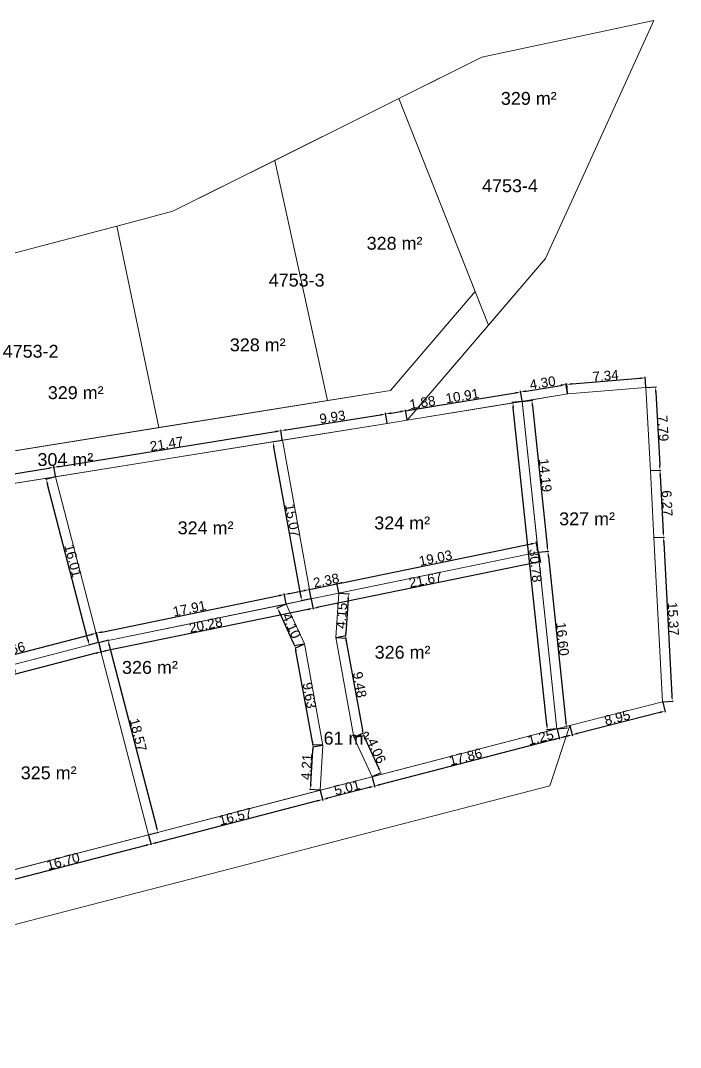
# Model space of a CAD drawing. Header units: metres. Extents: x 7500484 to 7500698, y 4674058 to 4675066.
# Drawn here: x 7500636.5 to 7500698.2, y 4674969.8 to 4675065.8 of the extents above; entities that cross this region are included whole.
import ezdxf

# ---------------------------------------------------------------- set-up
doc = ezdxf.new("R2010")
doc.units = ezdxf.units.M
doc.header["$PDMODE"] = 32
doc.header["$PDSIZE"] = 0.75
doc.layers.get('Defpoints').update_dxf_attribs({"lineweight": 0})
for name, color, linetype, lineweight in [('Nr-Kojshi', 251, 'Continuous', 0), ('Nr-Ri', 1, 'Continuous', 0), ('Parcela Baze', 7, 'Continuous', 0), ('ParcReNet_12', 1, 'Continuous', 0), ('YourDimensionLayer', 7, 'Continuous', 0)]:
    doc.layers.add(name, color=color, linetype=linetype, lineweight=lineweight)
doc.styles.get("Standard").update_dxf_attribs({"font": 'arial.ttf'})
doc.dimstyles.get("Standard").update_dxf_attribs({"dimtxt": 1.5, "dimasz": 0.18, "dimexe": 0.18, "dimexo": 0.0625, "dimgap": 0.09, "dimtad": 1, "dimtoh": 1, "dimzin": 0, "dimdsep": 46, "dimtxsty": 'Standard', "dimcen": 0.09, "dimse1": 1, "dimse2": 1, "dimsd1": 1, "dimsd2": 1, "dimadec": 0, "dimazin": 0, "dimtfac": 1, "dimtofl": 0, "dimtmove": 0, "dimatfit": 3, "dimfxl": 1, "dimtolj": 1, "dimtzin": 0, "dimarcsym": 0})

# ---------------------------------------------------------------- blocks, each defined once
blk = doc.blocks.new('*D156')
at = {"layer": 'Defpoints', "color": 0, "transparency": 16777216}
for p in [(7500643.803, 4675007.638), (7500625.065, 4675002.776), (7500625.291, 4675001.905)]:
    blk.add_point(p, dxfattribs=at)
at = {"layer": 'YourDimensionLayer', "color": 0, "lineweight": -2, "transparency": 16777216}
for p, q in [((7500643.81, 4675007.608), (7500644.051, 4675006.68)), ((7500643.545, 4675006.641), (7500625.775, 4675002.03)), ((7500625.073, 4675002.746), (7500625.314, 4675001.818))]:
    blk.add_line(p, q, dxfattribs=at)
at = {"layer": 'YourDimensionLayer', "color": 0, "transparency": 16777216}
for points in [[(7500643.524, 4675006.722), (7500643.566, 4675006.56), (7500644.029, 4675006.767)], [(7500625.755, 4675002.111), (7500625.796, 4675001.95), (7500625.291, 4675001.905)]]:
    blk.add_solid(points, dxfattribs=at)
at = {"layer": 'YourDimensionLayer', "color": 0, "transparency": 16777216, "insert": (7500634.533, 4675004.824), "char_height": 0.9, "attachment_point": 5, "rotation": 14.54689}
blk.add_mtext('\\A1;19.36', dxfattribs=at)
blk = doc.blocks.new('*D159')
at = {"layer": 'Defpoints', "color": 0, "transparency": 16777216}
for p in [(7500639.638, 4675024.025), (7500639.781, 4675023.137), (7500629.391, 4675021.464)]:
    blk.add_point(p, dxfattribs=at)
at = {"layer": 'YourDimensionLayer', "color": 0, "lineweight": -2, "transparency": 16777216}
for p, q in [((7500629.742, 4675022.432), (7500639.144, 4675023.946)), ((7500639.776, 4675023.167), (7500639.623, 4675024.114)), ((7500629.386, 4675021.495), (7500629.234, 4675022.441))]:
    blk.add_line(p, q, dxfattribs=at)
at = {"layer": 'YourDimensionLayer', "color": 0, "transparency": 16777216}
for points in [[(7500639.131, 4675024.028), (7500639.157, 4675023.863), (7500639.638, 4675024.025)], [(7500629.728, 4675022.514), (7500629.755, 4675022.35), (7500629.248, 4675022.353)]]:
    blk.add_solid(points, dxfattribs=at)
at = {"layer": 'YourDimensionLayer', "color": 0, "transparency": 16777216, "insert": (7500634.363, 4675023.687), "char_height": 0.9, "attachment_point": 5, "rotation": 9.14485}
blk.add_mtext('\\A1;10.52', dxfattribs=at)
blk = doc.blocks.new('*D161')
at = {"layer": 'Defpoints', "color": 0, "transparency": 16777216}
for p in [(7500663.67, 4675011.717), (7500643.803, 4675007.638), (7500643.984, 4675006.756)]:
    blk.add_point(p, dxfattribs=at)
at = {"layer": 'YourDimensionLayer', "color": 0, "lineweight": -2, "transparency": 16777216}
for p, q in [((7500663.677, 4675011.687), (7500663.869, 4675010.748)), ((7500663.362, 4675010.735), (7500644.473, 4675006.857)), ((7500643.809, 4675007.607), (7500644.002, 4675006.668))]:
    blk.add_line(p, q, dxfattribs=at)
at = {"layer": 'YourDimensionLayer', "color": 0, "transparency": 16777216}
for points in [[(7500663.345, 4675010.817), (7500663.378, 4675010.654), (7500663.851, 4675010.836)], [(7500644.457, 4675006.938), (7500644.49, 4675006.775), (7500643.984, 4675006.756)]]:
    blk.add_solid(points, dxfattribs=at)
at = {"layer": 'YourDimensionLayer', "color": 0, "transparency": 16777216, "insert": (7500653.816, 4675009.29), "char_height": 0.9, "attachment_point": 5, "rotation": 11.60332}
blk.add_mtext('\\A1;20.28', dxfattribs=at)
blk = doc.blocks.new('*D162')
at = {"layer": 'Defpoints', "color": 0, "transparency": 16777216}
for p in [(7500638.91, 4675022.91), (7500639.781, 4675023.137), (7500643.803, 4675007.638)]:
    blk.add_point(p, dxfattribs=at)
at = {"layer": 'YourDimensionLayer', "color": 0, "lineweight": -2, "transparency": 16777216}
for p, q in [((7500639.751, 4675023.129), (7500638.823, 4675022.888)), ((7500642.806, 4675007.896), (7500639.035, 4675022.426)), ((7500643.772, 4675007.63), (7500642.844, 4675007.389))]:
    blk.add_line(p, q, dxfattribs=at)
at = {"layer": 'YourDimensionLayer', "color": 0, "transparency": 16777216}
for points in [[(7500639.116, 4675022.447), (7500638.955, 4675022.406), (7500638.91, 4675022.91)], [(7500642.886, 4675007.917), (7500642.725, 4675007.875), (7500642.931, 4675007.412)]]:
    blk.add_solid(points, dxfattribs=at)
at = {"layer": 'YourDimensionLayer', "color": 0, "transparency": 16777216, "insert": (7500641.409, 4675015.288), "char_height": 0.9, "attachment_point": 5, "rotation": 284.54689}
blk.add_mtext('\\A1;16.01', dxfattribs=at)
blk = doc.blocks.new('*D163')
at = {"layer": 'Defpoints', "color": 0, "transparency": 16777216}
for p in [(7500660.834, 4675027.437), (7500660.977, 4675026.549), (7500639.781, 4675023.137)]:
    blk.add_point(p, dxfattribs=at)
at = {"layer": 'YourDimensionLayer', "color": 0, "lineweight": -2, "transparency": 16777216}
for p, q in [((7500640.131, 4675024.105), (7500660.341, 4675027.358)), ((7500660.972, 4675026.58), (7500660.82, 4675027.526)), ((7500639.776, 4675023.167), (7500639.623, 4675024.114))]:
    blk.add_line(p, q, dxfattribs=at)
at = {"layer": 'YourDimensionLayer', "color": 0, "transparency": 16777216}
for points in [[(7500660.327, 4675027.44), (7500660.354, 4675027.275), (7500660.834, 4675027.437)], [(7500640.118, 4675024.187), (7500640.145, 4675024.022), (7500639.638, 4675024.025)]]:
    blk.add_solid(points, dxfattribs=at)
at = {"layer": 'YourDimensionLayer', "color": 0, "transparency": 16777216, "insert": (7500650.157, 4675026.222), "char_height": 0.9, "attachment_point": 5, "rotation": 9.14485}
blk.add_mtext('\\A1;21.47', dxfattribs=at)
blk = doc.blocks.new('*D164')
at = {"layer": 'Defpoints', "color": 0, "transparency": 16777216}
for p in [(7500683.405, 4675030.184), (7500684.897, 4675016.076), (7500685.792, 4675016.171)]:
    blk.add_point(p, dxfattribs=at)
at = {"layer": 'YourDimensionLayer', "color": 0, "lineweight": -2, "transparency": 16777216}
for p, q in [((7500683.437, 4675030.187), (7500684.39, 4675030.288)), ((7500684.353, 4675029.781), (7500685.74, 4675016.668)), ((7500684.928, 4675016.079), (7500685.882, 4675016.18))]:
    blk.add_line(p, q, dxfattribs=at)
at = {"layer": 'YourDimensionLayer', "color": 0, "transparency": 16777216}
for points in [[(7500684.436, 4675029.79), (7500684.27, 4675029.773), (7500684.3, 4675030.279)], [(7500685.823, 4675016.677), (7500685.657, 4675016.659), (7500685.792, 4675016.171)]]:
    blk.add_solid(points, dxfattribs=at)
at = {"layer": 'YourDimensionLayer', "color": 0, "transparency": 16777216, "insert": (7500685.548, 4675023.278), "char_height": 0.9, "attachment_point": 5, "rotation": 276.03612}
blk.add_mtext('\\A1;14.19', dxfattribs=at)
blk = doc.blocks.new('*D165')
at = {"layer": 'Defpoints', "color": 0, "transparency": 16777216}
for p in [(7500684.897, 4675016.076), (7500663.67, 4675011.717), (7500663.851, 4675010.836)]:
    blk.add_point(p, dxfattribs=at)
at = {"layer": 'YourDimensionLayer', "color": 0, "lineweight": -2, "transparency": 16777216}
for p, q in [((7500684.904, 4675016.045), (7500685.096, 4675015.106)), ((7500684.589, 4675015.094), (7500664.341, 4675010.936)), ((7500663.677, 4675011.687), (7500663.869, 4675010.748))]:
    blk.add_line(p, q, dxfattribs=at)
at = {"layer": 'YourDimensionLayer', "color": 0, "transparency": 16777216}
for points in [[(7500684.572, 4675015.175), (7500684.605, 4675015.012), (7500685.078, 4675015.194)], [(7500664.324, 4675011.018), (7500664.358, 4675010.855), (7500663.851, 4675010.836)]]:
    blk.add_solid(points, dxfattribs=at)
at = {"layer": 'YourDimensionLayer', "color": 0, "transparency": 16777216, "insert": (7500674.363, 4675013.509), "char_height": 0.9, "attachment_point": 5, "rotation": 11.60332}
blk.add_mtext('\\A1;21.67', dxfattribs=at)
blk = doc.blocks.new('*D166')
at = {"layer": 'Defpoints', "color": 0, "transparency": 16777216}
for p in [(7500660.092, 4675026.388), (7500660.977, 4675026.549), (7500663.67, 4675011.717)]:
    blk.add_point(p, dxfattribs=at)
at = {"layer": 'YourDimensionLayer', "color": 0, "lineweight": -2, "transparency": 16777216}
for p, q in [((7500660.947, 4675026.543), (7500660.003, 4675026.372)), ((7500662.695, 4675012.048), (7500660.181, 4675025.896)), ((7500663.64, 4675011.712), (7500662.696, 4675011.54))]:
    blk.add_line(p, q, dxfattribs=at)
at = {"layer": 'YourDimensionLayer', "color": 0, "transparency": 16777216}
for points in [[(7500660.263, 4675025.911), (7500660.099, 4675025.881), (7500660.092, 4675026.388)], [(7500662.777, 4675012.063), (7500662.613, 4675012.034), (7500662.785, 4675011.557)]]:
    blk.add_solid(points, dxfattribs=at)
at = {"layer": 'YourDimensionLayer', "color": 0, "transparency": 16777216, "insert": (7500661.935, 4675019.062), "char_height": 0.9, "attachment_point": 5, "rotation": 280.29106}
blk.add_mtext('\\A1;15.07', dxfattribs=at)
blk = doc.blocks.new('*D167')
at = {"layer": 'Defpoints', "color": 0, "transparency": 16777216}
for p in [(7500670.639, 4675029.016), (7500670.782, 4675028.127), (7500660.977, 4675026.549)]:
    blk.add_point(p, dxfattribs=at)
at = {"layer": 'YourDimensionLayer', "color": 0, "lineweight": -2, "transparency": 16777216}
for p, q in [((7500661.328, 4675027.517), (7500670.145, 4675028.936)), ((7500670.777, 4675028.158), (7500670.625, 4675029.104)), ((7500660.972, 4675026.58), (7500660.82, 4675027.526))]:
    blk.add_line(p, q, dxfattribs=at)
at = {"layer": 'YourDimensionLayer', "color": 0, "transparency": 16777216}
for points in [[(7500670.132, 4675029.018), (7500670.159, 4675028.854), (7500670.639, 4675029.016)], [(7500661.315, 4675027.599), (7500661.341, 4675027.434), (7500660.834, 4675027.437)]]:
    blk.add_solid(points, dxfattribs=at)
at = {"layer": 'YourDimensionLayer', "color": 0, "transparency": 16777216, "insert": (7500665.656, 4675028.725), "char_height": 0.9, "attachment_point": 5, "rotation": 9.14485}
blk.add_mtext('\\A1;9.93', dxfattribs=at)
blk = doc.blocks.new('*D168')
at = {"layer": 'Defpoints', "color": 0, "transparency": 16777216}
for p in [(7500672.499, 4675029.315), (7500670.782, 4675028.127), (7500672.642, 4675028.426)]:
    blk.add_point(p, dxfattribs=at)
at = {"layer": 'YourDimensionLayer', "color": 0, "lineweight": -2, "transparency": 16777216}
for p, q in [((7500670.777, 4675028.158), (7500670.625, 4675029.104)), ((7500671.133, 4675029.095), (7500672.005, 4675029.235)), ((7500672.637, 4675028.457), (7500672.485, 4675029.403)), ((7500672.499, 4675029.315), (7500675.308, 4675029.766))]:
    blk.add_line(p, q, dxfattribs=at)
at = {"layer": 'YourDimensionLayer', "color": 0, "transparency": 16777216}
for points in [[(7500671.12, 4675029.177), (7500671.146, 4675029.013), (7500670.639, 4675029.016)], [(7500671.992, 4675029.318), (7500672.019, 4675029.153), (7500672.499, 4675029.315)]]:
    blk.add_solid(points, dxfattribs=at)
at = {"layer": 'YourDimensionLayer', "color": 0, "transparency": 16777216, "insert": (7500674.07, 4675030.078), "char_height": 0.9, "attachment_point": 5, "rotation": 9.13232}
blk.add_mtext('\\A1;1.88', dxfattribs=at)
blk = doc.blocks.new('*D169')
at = {"layer": 'Defpoints', "color": 0, "transparency": 16777216}
for p in [(7500683.26, 4675031.072), (7500683.405, 4675030.184), (7500672.642, 4675028.426)]:
    blk.add_point(p, dxfattribs=at)
at = {"layer": 'YourDimensionLayer', "color": 0, "lineweight": -2, "transparency": 16777216}
for p, q in [((7500672.99, 4675029.395), (7500682.767, 4675030.992)), ((7500683.4, 4675030.215), (7500683.246, 4675031.161)), ((7500672.637, 4675028.457), (7500672.482, 4675029.403))]:
    blk.add_line(p, q, dxfattribs=at)
at = {"layer": 'YourDimensionLayer', "color": 0, "transparency": 16777216}
for points in [[(7500682.753, 4675031.074), (7500682.78, 4675030.909), (7500683.26, 4675031.072)], [(7500672.977, 4675029.477), (7500673.004, 4675029.313), (7500672.497, 4675029.314)]]:
    blk.add_solid(points, dxfattribs=at)
at = {"layer": 'YourDimensionLayer', "color": 0, "transparency": 16777216, "insert": (7500677.797, 4675030.691), "char_height": 0.9, "attachment_point": 5, "rotation": 9.27647}
blk.add_mtext('\\A1;10.91', dxfattribs=at)
blk = doc.blocks.new('*D170')
at = {"layer": 'Defpoints', "color": 0, "transparency": 16777216}
for p in [(7500695.707, 4675017.449), (7500696.522, 4675002.098), (7500697.421, 4675002.146)]:
    blk.add_point(p, dxfattribs=at)
at = {"layer": 'YourDimensionLayer', "color": 0, "lineweight": -2, "transparency": 16777216}
for p, q in [((7500695.738, 4675017.451), (7500696.696, 4675017.501)), ((7500696.632, 4675016.997), (7500697.394, 4675002.645)), ((7500696.553, 4675002.1), (7500697.511, 4675002.15))]:
    blk.add_line(p, q, dxfattribs=at)
at = {"layer": 'YourDimensionLayer', "color": 0, "transparency": 16777216}
for points in [[(7500696.715, 4675017.002), (7500696.549, 4675016.993), (7500696.606, 4675017.497)], [(7500697.477, 4675002.649), (7500697.311, 4675002.641), (7500697.421, 4675002.146)]]:
    blk.add_solid(points, dxfattribs=at)
at = {"layer": 'YourDimensionLayer', "color": 0, "transparency": 16777216, "insert": (7500697.517, 4675009.848), "char_height": 0.9, "attachment_point": 5, "rotation": 273.03904}
blk.add_mtext('\\A1;15.37', dxfattribs=at)
blk = doc.blocks.new('*D171')
at = {"layer": 'Defpoints', "color": 0, "transparency": 16777216}
for p in [(7500696.522, 4675002.098), (7500687.854, 4674999.887), (7500688.076, 4674999.015)]:
    blk.add_point(p, dxfattribs=at)
at = {"layer": 'YourDimensionLayer', "color": 0, "lineweight": -2, "transparency": 16777216}
for p, q in [((7500696.53, 4675002.068), (7500696.767, 4675001.139)), ((7500696.26, 4675001.102), (7500688.561, 4674999.139)), ((7500687.862, 4674999.857), (7500688.099, 4674998.928))]:
    blk.add_line(p, q, dxfattribs=at)
at = {"layer": 'YourDimensionLayer', "color": 0, "transparency": 16777216}
for points in [[(7500696.239, 4675001.183), (7500696.281, 4675001.022), (7500696.744, 4675001.226)], [(7500688.54, 4674999.219), (7500688.582, 4674999.058), (7500688.076, 4674999.015)]]:
    blk.add_solid(points, dxfattribs=at)
at = {"layer": 'YourDimensionLayer', "color": 0, "transparency": 16777216, "insert": (7500692.286, 4675000.609), "char_height": 0.9, "attachment_point": 5, "rotation": 14.30965}
blk.add_mtext('\\A1;8.95', dxfattribs=at)
blk = doc.blocks.new('*D172')
at = {"layer": 'Defpoints', "color": 0, "transparency": 16777216}
for p in [(7500686.642, 4674999.573), (7500687.854, 4674999.887), (7500686.868, 4674998.701)]:
    blk.add_point(p, dxfattribs=at)
at = {"layer": 'YourDimensionLayer', "color": 0, "lineweight": -2, "transparency": 16777216}
for p, q in [((7500686.65, 4674999.542), (7500686.891, 4674998.614)), ((7500687.862, 4674999.857), (7500688.103, 4674998.929)), ((7500686.868, 4674998.701), (7500684.11, 4674997.986)), ((7500687.596, 4674998.89), (7500687.352, 4674998.827))]:
    blk.add_line(p, q, dxfattribs=at)
at = {"layer": 'YourDimensionLayer', "color": 0, "transparency": 16777216}
for points in [[(7500687.331, 4674998.908), (7500687.373, 4674998.746), (7500686.868, 4674998.701)], [(7500687.575, 4674998.971), (7500687.617, 4674998.81), (7500688.08, 4674999.016)]]:
    blk.add_solid(points, dxfattribs=at)
at = {"layer": 'YourDimensionLayer', "color": 0, "transparency": 16777216, "insert": (7500685.12, 4674998.769), "char_height": 0.9, "attachment_point": 5, "rotation": 14.54689}
blk.add_mtext('\\A1;1.25', dxfattribs=at)
blk = doc.blocks.new('*D173')
at = {"layer": 'Defpoints', "color": 0, "transparency": 16777216}
for p in [(7500682.51, 4675030.089), (7500683.405, 4675030.184), (7500686.642, 4674999.573)]:
    blk.add_point(p, dxfattribs=at)
at = {"layer": 'YourDimensionLayer', "color": 0, "lineweight": -2, "transparency": 16777216}
for p, q in [((7500683.374, 4675030.181), (7500682.421, 4675030.08)), ((7500685.695, 4674999.975), (7500682.563, 4675029.592)), ((7500686.611, 4674999.569), (7500685.658, 4674999.468))]:
    blk.add_line(p, q, dxfattribs=at)
at = {"layer": 'YourDimensionLayer', "color": 0, "transparency": 16777216}
for points in [[(7500682.646, 4675029.601), (7500682.48, 4675029.583), (7500682.51, 4675030.089)], [(7500685.778, 4674999.984), (7500685.612, 4674999.966), (7500685.747, 4674999.478)]]:
    blk.add_solid(points, dxfattribs=at)
at = {"layer": 'YourDimensionLayer', "color": 0, "transparency": 16777216, "insert": (7500684.631, 4675014.837), "char_height": 0.9, "attachment_point": 5, "rotation": 276.03612}
blk.add_mtext('\\A1;30.78', dxfattribs=at)
blk = doc.blocks.new('*D174')
at = {"layer": 'Defpoints', "color": 0, "transparency": 16777216}
for p in [(7500687.503, 4675031.765), (7500687.648, 4675030.877), (7500683.405, 4675030.184)]:
    blk.add_point(p, dxfattribs=at)
at = {"layer": 'YourDimensionLayer', "color": 0, "lineweight": -2, "transparency": 16777216}
for p, q in [((7500687.643, 4675030.908), (7500687.488, 4675031.854)), ((7500683.4, 4675030.215), (7500683.246, 4675031.161)), ((7500683.754, 4675031.153), (7500687.009, 4675031.685))]:
    blk.add_line(p, q, dxfattribs=at)
at = {"layer": 'YourDimensionLayer', "color": 0, "transparency": 16777216}
for points in [[(7500683.74, 4675031.235), (7500683.767, 4675031.071), (7500683.26, 4675031.072)], [(7500686.996, 4675031.767), (7500687.023, 4675031.602), (7500687.503, 4675031.765)]]:
    blk.add_solid(points, dxfattribs=at)
at = {"layer": 'YourDimensionLayer', "color": 0, "transparency": 16777216, "insert": (7500685.3, 4675031.917), "char_height": 0.9, "attachment_point": 5, "rotation": 9.27647}
blk.add_mtext('\\A1;4.30', dxfattribs=at)
blk = doc.blocks.new('*D175')
at = {"layer": 'Defpoints', "color": 0, "transparency": 16777216}
for p in [(7500694.886, 4675032.383), (7500687.648, 4675030.877), (7500694.961, 4675031.486)]:
    blk.add_point(p, dxfattribs=at)
at = {"layer": 'YourDimensionLayer', "color": 0, "lineweight": -2, "transparency": 16777216}
for p, q in [((7500687.645, 4675030.908), (7500687.566, 4675031.864)), ((7500688.072, 4675031.815), (7500694.388, 4675032.341)), ((7500694.958, 4675031.517), (7500694.879, 4675032.473))]:
    blk.add_line(p, q, dxfattribs=at)
at = {"layer": 'YourDimensionLayer', "color": 0, "transparency": 16777216}
for points in [[(7500688.065, 4675031.898), (7500688.079, 4675031.732), (7500687.573, 4675031.774)], [(7500694.381, 4675032.424), (7500694.395, 4675032.258), (7500694.886, 4675032.383)]]:
    blk.add_solid(points, dxfattribs=at)
at = {"layer": 'YourDimensionLayer', "color": 0, "transparency": 16777216, "insert": (7500691.188, 4675032.581), "char_height": 0.9, "attachment_point": 5, "rotation": 4.7604}
blk.add_mtext('\\A1;7.34', dxfattribs=at)
blk = doc.blocks.new('*D176')
at = {"layer": 'Defpoints', "color": 0, "transparency": 16777216}
for p in [(7500694.961, 4675031.486), (7500695.374, 4675023.707), (7500696.273, 4675023.755)]:
    blk.add_point(p, dxfattribs=at)
at = {"layer": 'YourDimensionLayer', "color": 0, "lineweight": -2, "transparency": 16777216}
for p, q in [((7500694.992, 4675031.488), (7500695.95, 4675031.538)), ((7500695.886, 4675031.034), (7500696.246, 4675024.254)), ((7500695.405, 4675023.709), (7500696.363, 4675023.759))]:
    blk.add_line(p, q, dxfattribs=at)
at = {"layer": 'YourDimensionLayer', "color": 0, "transparency": 16777216}
for points in [[(7500695.969, 4675031.039), (7500695.803, 4675031.03), (7500695.86, 4675031.534)], [(7500696.329, 4675024.258), (7500696.163, 4675024.25), (7500696.273, 4675023.755)]]:
    blk.add_solid(points, dxfattribs=at)
at = {"layer": 'YourDimensionLayer', "color": 0, "transparency": 16777216, "insert": (7500696.57, 4675027.671), "char_height": 0.9, "attachment_point": 5, "rotation": 273.03907}
blk.add_mtext('\\A1;7.79', dxfattribs=at)
blk = doc.blocks.new('*D177')
at = {"layer": 'Defpoints', "color": 0, "transparency": 16777216}
for p in [(7500695.374, 4675023.707), (7500695.707, 4675017.449), (7500696.606, 4675017.497)]:
    blk.add_point(p, dxfattribs=at)
at = {"layer": 'YourDimensionLayer', "color": 0, "lineweight": -2, "transparency": 16777216}
for p, q in [((7500695.405, 4675023.709), (7500696.363, 4675023.76)), ((7500696.299, 4675023.256), (7500696.579, 4675017.996)), ((7500695.738, 4675017.451), (7500696.696, 4675017.502))]:
    blk.add_line(p, q, dxfattribs=at)
at = {"layer": 'YourDimensionLayer', "color": 0, "transparency": 16777216}
for points in [[(7500696.383, 4675023.26), (7500696.216, 4675023.251), (7500696.273, 4675023.755)], [(7500696.662, 4675018.001), (7500696.496, 4675017.992), (7500696.606, 4675017.497)]]:
    blk.add_solid(points, dxfattribs=at)
at = {"layer": 'YourDimensionLayer', "color": 0, "transparency": 16777216, "insert": (7500696.943, 4675020.653), "char_height": 0.9, "attachment_point": 5, "rotation": 273.04594}
blk.add_mtext('\\A1;6.27', dxfattribs=at)
blk = doc.blocks.new('*D178')
at = {"layer": 'Defpoints', "color": 0, "transparency": 16777216}
for p in [(7500684.897, 4675016.076), (7500686.642, 4674999.573), (7500687.537, 4674999.667)]:
    blk.add_point(p, dxfattribs=at)
at = {"layer": 'YourDimensionLayer', "color": 0, "lineweight": -2, "transparency": 16777216}
for p, q in [((7500684.928, 4675016.079), (7500685.882, 4675016.18)), ((7500685.845, 4675015.673), (7500687.485, 4675000.164)), ((7500686.673, 4674999.576), (7500687.627, 4674999.677))]:
    blk.add_line(p, q, dxfattribs=at)
at = {"layer": 'YourDimensionLayer', "color": 0, "transparency": 16777216}
for points in [[(7500685.928, 4675015.682), (7500685.762, 4675015.665), (7500685.792, 4675016.171)], [(7500687.568, 4675000.173), (7500687.402, 4675000.156), (7500687.537, 4674999.667)]]:
    blk.add_solid(points, dxfattribs=at)
at = {"layer": 'YourDimensionLayer', "color": 0, "transparency": 16777216, "insert": (7500687.167, 4675007.972), "char_height": 0.9, "attachment_point": 5, "rotation": 276.03612}
blk.add_mtext('\\A1;16.60', dxfattribs=at)
blk = doc.blocks.new('*D179')
at = {"layer": 'Defpoints', "color": 0, "transparency": 16777216}
for p in [(7500686.642, 4674999.573), (7500669.358, 4674995.087), (7500669.584, 4674994.216)]:
    blk.add_point(p, dxfattribs=at)
at = {"layer": 'YourDimensionLayer', "color": 0, "lineweight": -2, "transparency": 16777216}
for p, q in [((7500686.65, 4674999.542), (7500686.891, 4674998.614)), ((7500686.384, 4674998.576), (7500670.068, 4674994.342)), ((7500669.366, 4674995.057), (7500669.606, 4674994.129))]:
    blk.add_line(p, q, dxfattribs=at)
at = {"layer": 'YourDimensionLayer', "color": 0, "transparency": 16777216}
for points in [[(7500686.364, 4674998.657), (7500686.405, 4674998.495), (7500686.868, 4674998.701)], [(7500670.047, 4674994.423), (7500670.089, 4674994.261), (7500669.584, 4674994.216)]]:
    blk.add_solid(points, dxfattribs=at)
at = {"layer": 'YourDimensionLayer', "color": 0, "transparency": 16777216, "insert": (7500678.099, 4674996.947), "char_height": 0.9, "attachment_point": 5, "rotation": 14.54689}
blk.add_mtext('\\A1;17.86', dxfattribs=at)
blk = doc.blocks.new('*D183')
at = {"layer": 'Defpoints', "color": 0, "transparency": 16777216}
for p in [(7500684.716, 4675016.957), (7500684.897, 4675016.076), (7500666.257, 4675012.249)]:
    blk.add_point(p, dxfattribs=at)
at = {"layer": 'YourDimensionLayer', "color": 0, "lineweight": -2, "transparency": 16777216}
for p, q in [((7500666.566, 4675013.231), (7500684.226, 4675016.857)), ((7500684.891, 4675016.106), (7500684.698, 4675017.046)), ((7500666.251, 4675012.279), (7500666.058, 4675013.218))]:
    blk.add_line(p, q, dxfattribs=at)
at = {"layer": 'YourDimensionLayer', "color": 0, "transparency": 16777216}
for points in [[(7500684.21, 4675016.939), (7500684.243, 4675016.775), (7500684.716, 4675016.957)], [(7500666.549, 4675013.312), (7500666.583, 4675013.149), (7500666.076, 4675013.13)]]:
    blk.add_solid(points, dxfattribs=at)
at = {"layer": 'YourDimensionLayer', "color": 0, "transparency": 16777216, "insert": (7500675.295, 4675015.538), "char_height": 0.9, "attachment_point": 5, "rotation": 11.60332}
blk.add_mtext('\\A1;19.03', dxfattribs=at)
blk = doc.blocks.new('*D184')
at = {"layer": 'Defpoints', "color": 0, "transparency": 16777216}
for p in [(7500666.257, 4675012.249), (7500665.977, 4675008.108), (7500666.875, 4675008.047)]:
    blk.add_point(p, dxfattribs=at)
at = {"layer": 'YourDimensionLayer', "color": 0, "lineweight": -2, "transparency": 16777216}
for p, q in [((7500666.289, 4675012.246), (7500667.245, 4675012.182)), ((7500667.122, 4675011.689), (7500666.909, 4675008.546)), ((7500666.009, 4675008.105), (7500666.965, 4675008.041))]:
    blk.add_line(p, q, dxfattribs=at)
at = {"layer": 'YourDimensionLayer', "color": 0, "transparency": 16777216}
for points in [[(7500667.038, 4675011.695), (7500667.205, 4675011.683), (7500667.155, 4675012.188)], [(7500666.826, 4675008.551), (7500666.992, 4675008.54), (7500666.875, 4675008.047)]]:
    blk.add_solid(points, dxfattribs=at)
at = {"layer": 'YourDimensionLayer', "color": 0, "transparency": 16777216, "insert": (7500666.512, 4675010.151), "char_height": 0.9, "attachment_point": 5, "rotation": 86.13183}
blk.add_mtext('\\A1;4.15', dxfattribs=at)
blk = doc.blocks.new('*D185')
at = {"layer": 'Defpoints', "color": 0, "transparency": 16777216}
for p in [(7500665.977, 4675008.108), (7500667.671, 4674998.782), (7500668.556, 4674998.943)]:
    blk.add_point(p, dxfattribs=at)
at = {"layer": 'YourDimensionLayer', "color": 0, "lineweight": -2, "transparency": 16777216}
for p, q in [((7500666.008, 4675008.113), (7500666.951, 4675008.284)), ((7500666.952, 4675007.776), (7500668.467, 4674999.435)), ((7500667.701, 4674998.788), (7500668.645, 4674998.959))]:
    blk.add_line(p, q, dxfattribs=at)
at = {"layer": 'YourDimensionLayer', "color": 0, "transparency": 16777216}
for points in [[(7500667.034, 4675007.791), (7500666.87, 4675007.762), (7500666.863, 4675008.268)], [(7500668.549, 4674999.45), (7500668.385, 4674999.42), (7500668.556, 4674998.943)]]:
    blk.add_solid(points, dxfattribs=at)
at = {"layer": 'YourDimensionLayer', "color": 0, "transparency": 16777216, "insert": (7500668.206, 4675003.696), "char_height": 0.9, "attachment_point": 5, "rotation": 280.29106}
blk.add_mtext('\\A1;9.48', dxfattribs=at)
blk = doc.blocks.new('*D186')
at = {"layer": 'Defpoints', "color": 0, "transparency": 16777216}
for p in [(7500667.671, 4674998.782), (7500670.176, 4674995.461), (7500669.358, 4674995.087)]:
    blk.add_point(p, dxfattribs=at)
at = {"layer": 'YourDimensionLayer', "color": 0, "lineweight": -2, "transparency": 16777216}
for p, q in [((7500667.699, 4674998.795), (7500668.571, 4674999.193)), ((7500668.697, 4674998.701), (7500669.969, 4674995.916)), ((7500669.386, 4674995.1), (7500670.258, 4674995.499))]:
    blk.add_line(p, q, dxfattribs=at)
at = {"layer": 'YourDimensionLayer', "color": 0, "transparency": 16777216}
for points in [[(7500668.773, 4674998.736), (7500668.621, 4674998.666), (7500668.489, 4674999.156)], [(7500670.045, 4674995.951), (7500669.893, 4674995.881), (7500670.176, 4674995.461)]]:
    blk.add_solid(points, dxfattribs=at)
at = {"layer": 'YourDimensionLayer', "color": 0, "transparency": 16777216, "insert": (7500669.792, 4674997.518), "char_height": 0.9, "attachment_point": 5, "rotation": 294.54406}
blk.add_mtext('\\A1;4.06', dxfattribs=at)
blk = doc.blocks.new('*D187')
at = {"layer": 'Defpoints', "color": 0, "transparency": 16777216}
for p in [(7500669.358, 4674995.087), (7500664.505, 4674993.828), (7500664.731, 4674992.957)]:
    blk.add_point(p, dxfattribs=at)
at = {"layer": 'YourDimensionLayer', "color": 0, "lineweight": -2, "transparency": 16777216}
for p, q in [((7500669.366, 4674995.057), (7500669.606, 4674994.129)), ((7500664.513, 4674993.798), (7500664.753, 4674992.87)), ((7500669.1, 4674994.091), (7500665.215, 4674993.083))]:
    blk.add_line(p, q, dxfattribs=at)
at = {"layer": 'YourDimensionLayer', "color": 0, "transparency": 16777216}
for points in [[(7500669.079, 4674994.171), (7500669.121, 4674994.01), (7500669.584, 4674994.216)], [(7500665.194, 4674993.163), (7500665.236, 4674993.002), (7500664.731, 4674992.957)]]:
    blk.add_solid(points, dxfattribs=at)
at = {"layer": 'YourDimensionLayer', "color": 0, "transparency": 16777216, "insert": (7500667.031, 4674994.075), "char_height": 0.9, "attachment_point": 5, "rotation": 14.54689}
blk.add_mtext('\\A1;5.01', dxfattribs=at)
blk = doc.blocks.new('*D188')
at = {"layer": 'Defpoints', "color": 0, "transparency": 16777216}
for p in [(7500663.86, 4674998.081), (7500664.759, 4674998.026), (7500664.505, 4674993.828)]:
    blk.add_point(p, dxfattribs=at)
at = {"layer": 'YourDimensionLayer', "color": 0, "lineweight": -2, "transparency": 16777216}
for p, q in [((7500663.637, 4674994.382), (7500663.83, 4674997.582)), ((7500664.728, 4674998.028), (7500663.771, 4674998.086)), ((7500664.474, 4674993.83), (7500663.517, 4674993.888))]:
    blk.add_line(p, q, dxfattribs=at)
at = {"layer": 'YourDimensionLayer', "color": 0, "transparency": 16777216}
for points in [[(7500663.747, 4674997.587), (7500663.913, 4674997.577), (7500663.86, 4674998.081)], [(7500663.553, 4674994.387), (7500663.72, 4674994.376), (7500663.606, 4674993.882)]]:
    blk.add_solid(points, dxfattribs=at)
at = {"layer": 'YourDimensionLayer', "color": 0, "transparency": 16777216, "insert": (7500663.237, 4674996.012), "char_height": 0.9, "attachment_point": 5, "rotation": 86.53721}
blk.add_mtext('\\A1;4.21', dxfattribs=at)
blk = doc.blocks.new('*D189')
at = {"layer": 'Defpoints', "color": 0, "transparency": 16777216}
for p in [(7500662.152, 4675007.343), (7500663.038, 4675007.504), (7500664.759, 4674998.026)]:
    blk.add_point(p, dxfattribs=at)
at = {"layer": 'YourDimensionLayer', "color": 0, "lineweight": -2, "transparency": 16777216}
for p, q in [((7500663.007, 4675007.498), (7500662.064, 4675007.327)), ((7500663.784, 4674998.358), (7500662.242, 4675006.851)), ((7500664.728, 4674998.021), (7500663.785, 4674997.85))]:
    blk.add_line(p, q, dxfattribs=at)
at = {"layer": 'YourDimensionLayer', "color": 0, "transparency": 16777216}
for points in [[(7500662.324, 4675006.866), (7500662.16, 4675006.836), (7500662.152, 4675007.343)], [(7500663.866, 4674998.373), (7500663.702, 4674998.343), (7500663.873, 4674997.866)]]:
    blk.add_solid(points, dxfattribs=at)
at = {"layer": 'YourDimensionLayer', "color": 0, "transparency": 16777216, "insert": (7500663.51, 4675002.695), "char_height": 0.9, "attachment_point": 5, "rotation": 280.29106}
blk.add_mtext('\\A1;9.63', dxfattribs=at)
blk = doc.blocks.new('*D190')
at = {"layer": 'Defpoints', "color": 0, "transparency": 16777216}
for p in [(7500660.524, 4675010.868), (7500661.343, 4675011.24), (7500663.038, 4675007.504)]:
    blk.add_point(p, dxfattribs=at)
at = {"layer": 'YourDimensionLayer', "color": 0, "lineweight": -2, "transparency": 16777216}
for p, q in [((7500661.315, 4675011.227), (7500660.442, 4675010.831)), ((7500662.012, 4675007.588), (7500660.73, 4675010.412)), ((7500663.009, 4675007.491), (7500662.136, 4675007.095))]:
    blk.add_line(p, q, dxfattribs=at)
at = {"layer": 'YourDimensionLayer', "color": 0, "transparency": 16777216}
for points in [[(7500660.806, 4675010.447), (7500660.654, 4675010.378), (7500660.524, 4675010.868)], [(7500662.088, 4675007.622), (7500661.936, 4675007.553), (7500662.218, 4675007.132)]]:
    blk.add_solid(points, dxfattribs=at)
at = {"layer": 'YourDimensionLayer', "color": 0, "transparency": 16777216, "insert": (7500661.83, 4675009.208), "char_height": 0.9, "attachment_point": 5, "rotation": 294.40135}
blk.add_mtext('\\A1;4.10', dxfattribs=at)
blk = doc.blocks.new('*D191')
at = {"layer": 'Defpoints', "color": 0, "transparency": 16777216}
for p in [(7500663.489, 4675012.599), (7500663.67, 4675011.717), (7500661.343, 4675011.24)]:
    blk.add_point(p, dxfattribs=at)
at = {"layer": 'YourDimensionLayer', "color": 0, "lineweight": -2, "transparency": 16777216}
for p, q in [((7500663.664, 4675011.748), (7500663.471, 4675012.687)), ((7500663.489, 4675012.599), (7500666.374, 4675013.191)), ((7500661.337, 4675011.27), (7500661.144, 4675012.209)), ((7500661.652, 4675012.222), (7500662.999, 4675012.498))]:
    blk.add_line(p, q, dxfattribs=at)
at = {"layer": 'YourDimensionLayer', "color": 0, "transparency": 16777216}
for points in [[(7500662.983, 4675012.58), (7500663.016, 4675012.417), (7500663.489, 4675012.599)], [(7500661.635, 4675012.303), (7500661.669, 4675012.14), (7500661.162, 4675012.121)]]:
    blk.add_solid(points, dxfattribs=at)
at = {"layer": 'YourDimensionLayer', "color": 0, "transparency": 16777216, "insert": (7500665.075, 4675013.44), "char_height": 0.9, "attachment_point": 5, "rotation": 11.60332}
blk.add_mtext('\\A1;2.38', dxfattribs=at)
blk = doc.blocks.new('*D195')
at = {"layer": 'Defpoints', "color": 0, "transparency": 16777216}
for p in [(7500664.505, 4674993.828), (7500648.466, 4674989.666), (7500648.692, 4674988.795)]:
    blk.add_point(p, dxfattribs=at)
at = {"layer": 'YourDimensionLayer', "color": 0, "lineweight": -2, "transparency": 16777216}
for p, q in [((7500664.513, 4674993.798), (7500664.753, 4674992.87)), ((7500664.247, 4674992.831), (7500649.176, 4674988.921)), ((7500648.474, 4674989.636), (7500648.715, 4674988.708))]:
    blk.add_line(p, q, dxfattribs=at)
at = {"layer": 'YourDimensionLayer', "color": 0, "transparency": 16777216}
for points in [[(7500664.226, 4674992.912), (7500664.268, 4674992.751), (7500664.731, 4674992.957)], [(7500649.155, 4674989.001), (7500649.197, 4674988.84), (7500648.692, 4674988.795)]]:
    blk.add_solid(points, dxfattribs=at)
at = {"layer": 'YourDimensionLayer', "color": 0, "transparency": 16777216, "insert": (7500656.585, 4674991.364), "char_height": 0.9, "attachment_point": 5, "rotation": 14.54689}
blk.add_mtext('\\A1;16.57', dxfattribs=at)
blk = doc.blocks.new('*D197')
at = {"layer": 'Defpoints', "color": 0, "transparency": 16777216}
for p in [(7500661.162, 4675012.121), (7500661.343, 4675011.24), (7500643.803, 4675007.638)]:
    blk.add_point(p, dxfattribs=at)
at = {"layer": 'YourDimensionLayer', "color": 0, "lineweight": -2, "transparency": 16777216}
for p, q in [((7500644.111, 4675008.62), (7500660.673, 4675012.021)), ((7500661.337, 4675011.27), (7500661.144, 4675012.209)), ((7500643.796, 4675007.668), (7500643.603, 4675008.608))]:
    blk.add_line(p, q, dxfattribs=at)
at = {"layer": 'YourDimensionLayer', "color": 0, "transparency": 16777216}
for points in [[(7500660.656, 4675012.102), (7500660.689, 4675011.939), (7500661.162, 4675012.121)], [(7500644.095, 4675008.702), (7500644.128, 4675008.538), (7500643.622, 4675008.519)]]:
    blk.add_solid(points, dxfattribs=at)
at = {"layer": 'YourDimensionLayer', "color": 0, "transparency": 16777216, "insert": (7500652.29, 4675010.815), "char_height": 0.9, "attachment_point": 5, "rotation": 11.60332}
blk.add_mtext('\\A1;17.91', dxfattribs=at)
blk = doc.blocks.new('*D199')
at = {"layer": 'Defpoints', "color": 0, "transparency": 16777216}
for p in [(7500643.803, 4675007.638), (7500648.466, 4674989.666), (7500649.337, 4674989.892)]:
    blk.add_point(p, dxfattribs=at)
at = {"layer": 'YourDimensionLayer', "color": 0, "lineweight": -2, "transparency": 16777216}
for p, q in [((7500643.833, 4675007.646), (7500644.761, 4675007.887)), ((7500644.799, 4675007.38), (7500649.212, 4674990.376)), ((7500648.496, 4674989.674), (7500649.424, 4674989.915))]:
    blk.add_line(p, q, dxfattribs=at)
at = {"layer": 'YourDimensionLayer', "color": 0, "transparency": 16777216}
for points in [[(7500644.88, 4675007.401), (7500644.719, 4675007.359), (7500644.674, 4675007.864)], [(7500649.292, 4674990.397), (7500649.131, 4674990.355), (7500649.337, 4674989.892)]]:
    blk.add_solid(points, dxfattribs=at)
at = {"layer": 'YourDimensionLayer', "color": 0, "transparency": 16777216, "insert": (7500647.494, 4674999.005), "char_height": 0.9, "attachment_point": 5, "rotation": 284.54689}
blk.add_mtext('\\A1;18.57', dxfattribs=at)
blk = doc.blocks.new('*D200')
at = {"layer": 'Defpoints', "color": 0, "transparency": 16777216}
for p in [(7500648.466, 4674989.666), (7500632.301, 4674985.471), (7500632.527, 4674984.6)]:
    blk.add_point(p, dxfattribs=at)
at = {"layer": 'YourDimensionLayer', "color": 0, "lineweight": -2, "transparency": 16777216}
for p, q in [((7500648.474, 4674989.636), (7500648.715, 4674988.708)), ((7500648.208, 4674988.669), (7500633.011, 4674984.726)), ((7500632.308, 4674985.441), (7500632.549, 4674984.513))]:
    blk.add_line(p, q, dxfattribs=at)
at = {"layer": 'YourDimensionLayer', "color": 0, "transparency": 16777216}
for points in [[(7500648.187, 4674988.75), (7500648.229, 4674988.589), (7500648.692, 4674988.795)], [(7500632.99, 4674984.806), (7500633.032, 4674984.645), (7500632.527, 4674984.6)]]:
    blk.add_solid(points, dxfattribs=at)
at = {"layer": 'YourDimensionLayer', "color": 0, "transparency": 16777216, "insert": (7500640.483, 4674987.186), "char_height": 0.9, "attachment_point": 5, "rotation": 14.54689}
blk.add_mtext('\\A1;16.70', dxfattribs=at)
blk = doc.blocks.new('*D204')
at = {"layer": 'Defpoints', "color": 0, "transparency": 16777216}
for p in [(7500643.576, 4675008.509), (7500643.803, 4675007.638), (7500627.674, 4675003.453)]:
    blk.add_point(p, dxfattribs=at)
at = {"layer": 'YourDimensionLayer', "color": 0, "lineweight": -2, "transparency": 16777216}
for p, q in [((7500627.932, 4675004.449), (7500643.093, 4675008.383)), ((7500643.795, 4675007.668), (7500643.554, 4675008.596)), ((7500627.666, 4675003.483), (7500627.425, 4675004.411))]:
    blk.add_line(p, q, dxfattribs=at)
at = {"layer": 'YourDimensionLayer', "color": 0, "transparency": 16777216}
for points in [[(7500643.072, 4675008.464), (7500643.113, 4675008.303), (7500643.576, 4675008.509)], [(7500627.911, 4675004.53), (7500627.953, 4675004.369), (7500627.448, 4675004.324)]]:
    blk.add_solid(points, dxfattribs=at)
at = {"layer": 'YourDimensionLayer', "color": 0, "transparency": 16777216, "insert": (7500635.385, 4675006.905), "char_height": 0.9, "attachment_point": 5, "rotation": 14.54689}
blk.add_mtext('\\A1;16.66', dxfattribs=at)

msp = doc.modelspace()

# ---------------------------------------------------------------- linework, layer by layer
at = {"layer": 'Parcela Baze'}
msp.add_lwpolyline([(7500670.781, 4675028.142), (7500670.782, 4675028.127), (7500629.391, 4675021.464), (7500607.716, 4675015.874), (7500584.276, 4675009.304), (7500584.781, 4675012.561), (7500587.101, 4675027.541), (7500605.774, 4675032.436), (7500619.29, 4675037.736), (7500634.308, 4675043.625), (7500647.161, 4675047.016), (7500650.743, 4675047.961), (7500669.484, 4675057.308), (7500679.627, 4675062.366), (7500695.712, 4675065.793), (7500688.518, 4675050.018), (7500686.159, 4675044.845), (7500685.57, 4675043.553), (7500672.642, 4675028.426), (7500670.782, 4675028.127)], dxfattribs=at)
at = {"layer": 'Parcela Baze', "flags": 128}
for points in [[(7500687.854, 4674999.887), (7500597.662, 4674976.483), (7500595.911, 4674976.98), (7500594.335, 4674977.893), (7500593.034, 4674979.165), (7500592.086, 4674980.72), (7500584.276, 4675009.304), (7500607.716, 4675015.874), (7500629.391, 4675021.464), (7500670.782, 4675028.127), (7500672.642, 4675028.426), (7500687.648, 4675030.877), (7500694.961, 4675031.486), (7500695.374, 4675023.707), (7500695.707, 4675017.449), (7500696.522, 4675002.098)], [(7500584.276, 4675009.304), (7500592.086, 4674980.72), (7500593.034, 4674979.165), (7500594.335, 4674977.893), (7500595.911, 4674976.98), (7500597.662, 4674976.483), (7500687.854, 4674999.887), (7500685.98, 4674994.249), (7500669.598, 4674989.996), (7500656.233, 4674986.526), (7500646.434, 4674983.981), (7500634.159, 4674980.794), (7500619.531, 4674976.996), (7500612.618, 4674975.201), (7500610.753, 4674974.717), (7500591.728, 4674969.778), (7500591.598, 4674971.37), (7500591.337, 4674974.585), (7500591.247, 4674974.818), (7500587.119, 4674985.57), (7500584.374, 4674997.634)]]:
    msp.add_lwpolyline(points, close=True, dxfattribs=at)
at = {"layer": 'ParcReNet_12', "flags": 128}
for points in [[(7500695.712, 4675065.793), (7500679.627, 4675062.366), (7500671.861, 4675058.493), (7500680.24, 4675037.317), (7500685.57, 4675043.553), (7500686.159, 4675044.845), (7500688.518, 4675050.018)], [(7500671.861, 4675058.493), (7500669.484, 4675057.308), (7500660.282, 4675052.719), (7500665.187, 4675030.265), (7500670.306, 4675031.089), (7500671.078, 4675031.213), (7500678.991, 4675040.473)], [(7500660.282, 4675052.719), (7500650.743, 4675047.961), (7500647.161, 4675047.016), (7500645.502, 4675046.578), (7500649.443, 4675027.731), (7500665.187, 4675030.265)], [(7500645.502, 4675046.578), (7500634.308, 4675043.625), (7500627.844, 4675041.09), (7500632.013, 4675024.925), (7500649.443, 4675027.731)], [(7500680.24, 4675037.317), (7500678.991, 4675040.473), (7500671.078, 4675031.213), (7500670.306, 4675031.089), (7500628.777, 4675024.404), (7500606.936, 4675018.771), (7500584.781, 4675012.561), (7500584.276, 4675009.304), (7500607.716, 4675015.874), (7500629.391, 4675021.464), (7500670.782, 4675028.127), (7500672.642, 4675028.426)], [(7500695.707, 4675017.449), (7500695.374, 4675023.707), (7500694.961, 4675031.486), (7500687.648, 4675030.877), (7500683.405, 4675030.184), (7500686.642, 4674999.573), (7500687.854, 4674999.887), (7500696.522, 4675002.098)], [(7500683.405, 4675030.184), (7500672.642, 4675028.426), (7500670.782, 4675028.127), (7500660.977, 4675026.549), (7500663.67, 4675011.717), (7500684.897, 4675016.076)], [(7500660.977, 4675026.549), (7500639.781, 4675023.137), (7500643.803, 4675007.638), (7500663.67, 4675011.717)], [(7500639.781, 4675023.137), (7500629.391, 4675021.464), (7500620.792, 4675019.246), (7500625.065, 4675002.776), (7500643.803, 4675007.638)], [(7500684.897, 4675016.076), (7500643.803, 4675007.638), (7500648.466, 4674989.666), (7500686.642, 4674999.573)], [(7500684.897, 4675016.076), (7500666.257, 4675012.249), (7500665.977, 4675008.108), (7500667.671, 4674998.782), (7500669.358, 4674995.087), (7500686.642, 4674999.573)], [(7500666.257, 4675012.249), (7500663.67, 4675011.717), (7500661.343, 4675011.24), (7500663.038, 4675007.504), (7500664.759, 4674998.026), (7500664.505, 4674993.828), (7500669.358, 4674995.087), (7500667.671, 4674998.782), (7500665.977, 4675008.108)], [(7500663.038, 4675007.504), (7500661.343, 4675011.24), (7500643.803, 4675007.638), (7500648.466, 4674989.666), (7500664.505, 4674993.828), (7500664.759, 4674998.026)], [(7500643.803, 4675007.638), (7500627.674, 4675003.453), (7500627.674, 4674999.32), (7500630.328, 4674989.092), (7500632.301, 4674985.471), (7500648.466, 4674989.666)]]:
    msp.add_lwpolyline(points, close=True, dxfattribs=at)
for points in [[(7500683.404, 4675030.202), (7500686.642, 4674999.573)], [(7500663.67, 4675011.717), (7500660.977, 4675026.549)]]:
    msp.add_lwpolyline(points, dxfattribs=at)

# ---------------------------------------------------------------- texts
at = {"layer": 'Nr-Kojshi'}
for s, p in [('4753-4', (7500679.645, 4675049.75)), ('4753-3', (7500659.703, 4675040.922)), ('4753-2', (7500634.836, 4675034.27))]:
    msp.add_text(s, height=1.2, dxfattribs=at).set_placement(p)
at = {"layer": 'Nr-Ri'}
for s, p in [('329 m²', (7500681.401, 4675057.914)), ('328 m²', (7500668.859, 4675044.368)), ('328 m²', (7500656.066, 4675034.87)), ('329 m²', (7500639.05, 4675030.401)), ('304 m²', (7500638.083, 4675024.145)), ('324 m²', (7500669.57, 4675018.219)), ('327 m²', (7500686.85, 4675018.607)), ('324 m²', (7500651.192, 4675017.761)), ('326 m²', (7500669.607, 4675006.127)), ('326 m²', (7500645.989, 4675004.714)), ('61 m²', (7500664.831, 4674998.096)), ('325 m²', (7500636.524, 4674994.859))]:
    msp.add_text(s, height=1.2, dxfattribs=at).set_placement(p)

# ---------------------------------------------------------------- dimensions: what is measured, and where the dimension line sits
at = {"layer": 'YourDimensionLayer'}
for p1, p2, picture, middle in [((7500687.648, 4675030.877), (7500694.961, 4675031.486), '*D175', (7500691.188, 4675032.581)), ((7500683.405, 4675030.184), (7500687.648, 4675030.877), '*D174', (7500685.3, 4675031.917)), ((7500670.782, 4675028.127), (7500672.642, 4675028.426), '*D168', (7500674.07, 4675030.078)), ((7500672.642, 4675028.426), (7500683.405, 4675030.184), '*D169', (7500677.797, 4675030.691)), ((7500694.961, 4675031.486), (7500695.374, 4675023.707), '*D176', (7500696.57, 4675027.671)), ((7500686.642, 4674999.573), (7500683.405, 4675030.184), '*D173', (7500684.631, 4675014.837)), ((7500683.405, 4675030.184), (7500684.897, 4675016.076), '*D164', (7500685.548, 4675023.278)), ((7500660.977, 4675026.549), (7500670.782, 4675028.127), '*D167', (7500665.656, 4675028.725)), ((7500639.781, 4675023.137), (7500660.977, 4675026.549), '*D163', (7500650.157, 4675026.222)), ((7500663.67, 4675011.717), (7500660.977, 4675026.549), '*D166', (7500661.935, 4675019.062)), ((7500629.391, 4675021.464), (7500639.781, 4675023.137), '*D159', (7500634.363, 4675023.687)), ((7500695.374, 4675023.707), (7500695.707, 4675017.449), '*D177', (7500696.943, 4675020.653)), ((7500643.803, 4675007.638), (7500639.781, 4675023.137), '*D162', (7500641.409, 4675015.288)), ((7500695.707, 4675017.449), (7500696.522, 4675002.098), '*D170', (7500697.517, 4675009.848)), ((7500666.257, 4675012.249), (7500684.897, 4675016.076), '*D183', (7500675.295, 4675015.538)), ((7500684.897, 4675016.076), (7500663.67, 4675011.717), '*D165', (7500674.363, 4675013.509)), ((7500684.897, 4675016.076), (7500686.642, 4674999.573), '*D178', (7500687.167, 4675007.972)), ((7500661.343, 4675011.24), (7500663.67, 4675011.717), '*D191', (7500665.075, 4675013.44)), ((7500643.803, 4675007.638), (7500661.343, 4675011.24), '*D197', (7500652.29, 4675010.815)), ((7500663.67, 4675011.717), (7500643.803, 4675007.638), '*D161', (7500653.816, 4675009.29)), ((7500666.257, 4675012.249), (7500665.977, 4675008.108), '*D184', (7500666.512, 4675010.151)), ((7500663.038, 4675007.504), (7500661.343, 4675011.24), '*D190', (7500661.83, 4675009.208)), ((7500627.674, 4675003.453), (7500643.803, 4675007.638), '*D204', (7500635.385, 4675006.905)), ((7500643.803, 4675007.638), (7500648.466, 4674989.666), '*D199', (7500647.494, 4674999.005)), ((7500665.977, 4675008.108), (7500667.671, 4674998.782), '*D185', (7500668.206, 4675003.696)), ((7500643.803, 4675007.638), (7500625.065, 4675002.776), '*D156', (7500634.533, 4675004.824)), ((7500664.759, 4674998.026), (7500663.038, 4675007.504), '*D189', (7500663.51, 4675002.695)), ((7500696.522, 4675002.098), (7500687.854, 4674999.887), '*D171', (7500692.286, 4675000.609)), ((7500667.671, 4674998.782), (7500669.358, 4674995.087), '*D186', (7500669.792, 4674997.518)), ((7500686.642, 4674999.573), (7500669.358, 4674995.087), '*D179', (7500678.099, 4674996.947)), ((7500687.854, 4674999.887), (7500686.642, 4674999.573), '*D172', (7500685.12, 4674998.769)), ((7500664.505, 4674993.828), (7500664.759, 4674998.026), '*D188', (7500663.237, 4674996.012)), ((7500669.358, 4674995.087), (7500664.505, 4674993.828), '*D187', (7500667.031, 4674994.075)), ((7500664.505, 4674993.828), (7500648.466, 4674989.666), '*D195', (7500656.585, 4674991.364)), ((7500648.466, 4674989.666), (7500632.301, 4674985.471), '*D200', (7500640.483, 4674987.186))]:
    dim = msp.add_aligned_dim(p1=p1, p2=p2, distance=0.9, dimstyle='Standard', override={"dimscale": 0.5, "dimtxt": 1.8, "dimasz": 1, "dimtoh": 0, "dimcen": 0, "dimse1": 0, "dimse2": 0, "dimsd1": 0, "dimsd2": 0}, dxfattribs=at)
    dim.commit()
    dim.dimension.update_dxf_attribs({"geometry": picture, "text_midpoint": middle})

doc.saveas('drawing.dxf')
